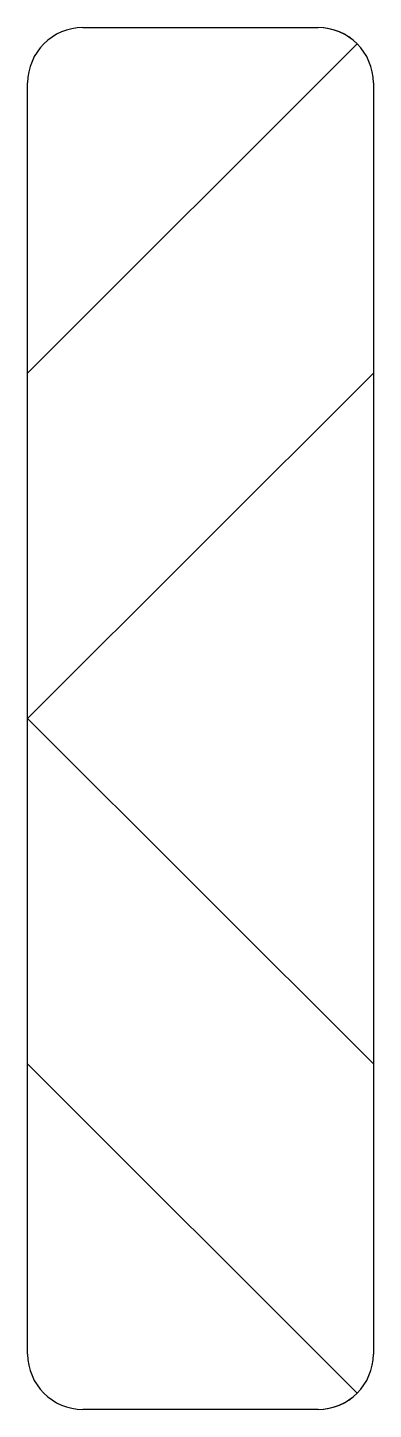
# Model space of a CAD drawing. Extents: x 0 to 250, y 0 to 1000.
import ezdxf

# ---------------------------------------------------------------- set-up
doc = ezdxf.new("R2010")
doc.units = 0
doc.header["$LTSCALE"] = 25
doc.linetypes.add('AUSGEZOGEN', pattern=[0])
doc.layers.get('0').update_dxf_attribs({"linetype": 'AUSGEZOGEN'})

msp = doc.modelspace()

# ---------------------------------------------------------------- linework, layer by layer
for p, q in [((40, 1000), (210, 1000)), ((40, 1000), (210, 1000)), ((238.3, 988.3), (0, 750)), ((0, 40), (0, 960)), ((0, 750), (0, 960)), ((250, 960), (250, 40)), ((0, 500), (250, 750)), ((250, 750), (250, 250)), ((250, 250), (0, 500)), ((0, 250), (238.3, 11.7)), ((0, 40), (0, 250)), ((210, 0), (40, 0)), ((210, 0), (40, 0))]:
    msp.add_line(p, q)
for centre, start, end in [((40, 960), 90, 180), ((40, 960), 90, 180), ((210, 960), 0, 90), ((210, 960), 45, 90), ((40, 40), 180, 270), ((40, 40), 180, 270), ((210, 40), 270, 360), ((210, 40), 270, 315)]:
    msp.add_arc(centre, 40, start, end)

doc.saveas('drawing.dxf')
